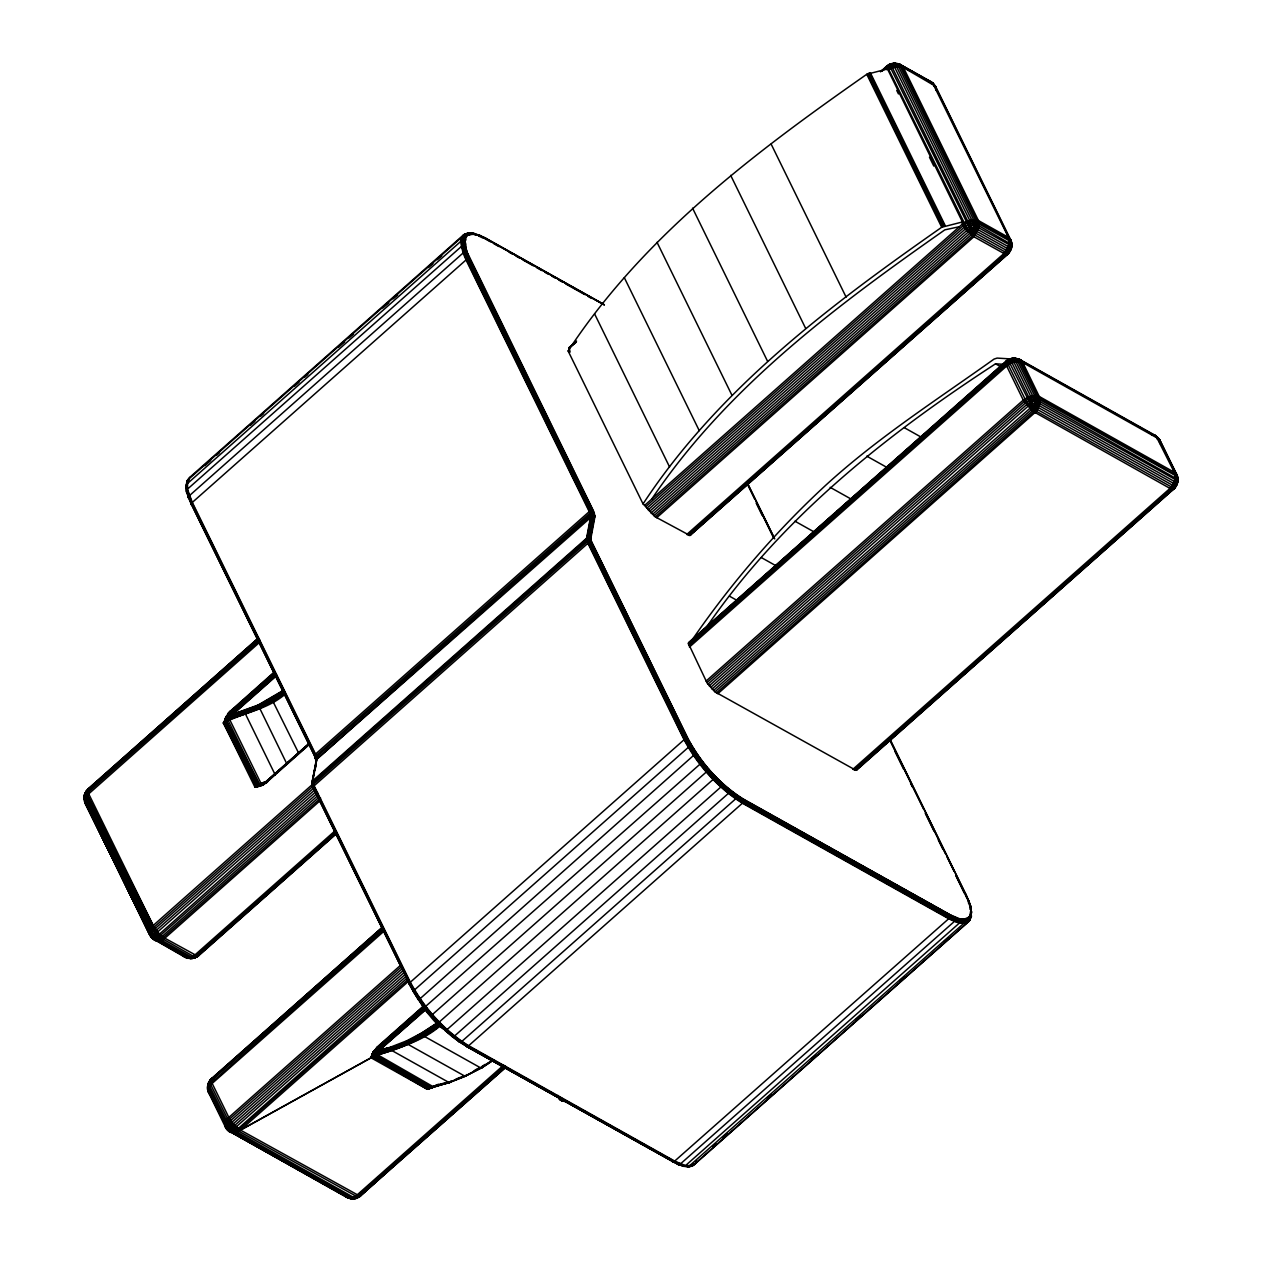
<?xml version="1.0" encoding="UTF-8"?>
<svg xmlns="http://www.w3.org/2000/svg" width="1262" height="1262" viewBox="0 0 1262 1262"><rect width="100%" height="100%" fill="white"/><g stroke="black" fill="none" stroke-linecap="round" stroke-linejoin="round"><path stroke-width="1.5" d="M438.86 1084.358L427.345 1089.327L371.075 1057.808L240.49 1130.105C235.899 1133.844 228.138 1133.244 225.598 1127.408L208.404 1092.182C206.369 1087.339 207.883 1081.061 212.316 1078.158L214.272 1078.521M591.91 542.455L587.871 543.338L314.128 785.816C312.913 791.195 312.613 785.627 311.935 782.424L316.872 759.172L592.509 515.937L594.907 516.836L590.884 538.353L591.373 541.224L688.121 738.854C701.12 763.084 720.081 784.617 743.539 799.161L949.844 914.682L959.877 918.878L963.868 919.351L969.248 916.969C970.73 914.95 971.992 899.285 970.005 909.35M315.973 760.891L316.052 761.869L314.743 755.149L188.448 496.518L463.864 252.305L467.192 252.353L593.361 510.684L594.907 516.836M970.51 914.193L971.377 916.48L970.478 918.215M465.473 246.453C466.956 242.935 463.817 238.944 460.662 241.499L186.918 483.993C185.64 486.501 186.082 497.622 187.454 489.151L461.182 246.674L465.473 246.453L467.192 252.353M186.555 487.511L187.707 480.017L461.435 237.54C464.022 235.347 467.76 238.376 464.968 241.547M591.01 540.104L586.735 540.404L313.008 782.882L312.171 785.374M315.8 758.604L316.099 760.797L316.699 756.979L590.442 514.502L594.717 514.218M685.787 1165.678C688.453 1168.407 693.169 1165.836 695.394 1163.627L969.137 921.134L970.052 919.383L969.248 916.969M312.424 785.138L312.834 780.705L586.578 538.211L588.991 537.486L590.884 538.353M312.171 784.727L312.802 781.683L586.53 539.189L590.853 539.142M312.219 781.478L313.497 786.542L409.708 982.924C423.354 1008.37 443.262 1030.959 467.855 1046.23L679.761 1164.511L954.324 921.497L955.176 917.316M186.65 490.35L189.111 498.695L188.448 496.518M266.661 782.393L260.019 784.664L259.436 786.305L254.687 786.841L262.543 785.295L266.613 782.03L254.798 786.825L223.469 723.094L228.848 712.415L273.996 672.236M968.538 903.276L968.348 900.342L970.809 908.167M591.373 541.224L587.177 541.792L313.449 784.27L312.503 786.242L313.291 787.567M593.361 510.684L589.307 511.567L315.579 754.045C313.733 756.601 315.106 761.443 316.257 755.591L589.985 513.113L594.181 512.546M256.012 786.242L265.809 781.793L262.938 783.686L262.543 785.295M435.832 1085.651L427.487 1089.28L433.639 1086.661L431.367 1086.882L374.246 1054.606L378.695 1048.706L424.521 1008.228M1010.326 247.825L1009.221 252.668L1007.076 254.514L1005.136 254.151L973.885 236.751L966.645 230.504L962.212 224.052L962.433 221.954L887.486 68.968L866.773 74.284C755.449 152.118 643.699 235.868 568.105 350.946L643.052 503.917L655.325 516.868L689.904 535.498L1007.739 254.261L1009.505 250.586M1169.969 491.707C1175.774 488.615 1180.033 481.879 1177.099 475.332L1159.888 440.107L1154.604 434.996L1159.005 438.719L1177.288 476.705C1178.945 481.137 1176.799 486.643 1173.171 489.356L855.983 770.341L714.939 691.813L706.925 682.616L688.358 643.383L834.166 513.744M692.097 746.157L688.263 747.419L414.52 989.913L413.447 991.616L418.605 999.993L693.453 755.528L697.034 753.856M970.793 910.423L970.857 914.587L967.307 919.146L960.13 919.32L955.366 917.726L743.681 799.572C720.018 784.885 700.883 763.147 687.758 738.696L590.979 541.019L590.474 538.038L594.512 516.505L593.787 512.34L469.732 258.899L466.814 252.132L464.574 241.231L465.315 237.43L467.287 234.89C488.82 233.202 457.286 232.665 470.426 233.691M971.125 910.785L971.109 915.029L967.544 919.619L960.287 919.793L955.492 918.2L743.76 800.013C719.892 785.201 700.584 763.273 687.348 738.601L590.553 540.877L590.017 537.77L594.055 516.237L593.361 512.198L469.322 258.82L464.621 245.98L464.116 240.995L464.858 237.161L466.845 234.59L470.016 233.391M971.093 917.427L971.393 911.196M268.175 781.415L259.167 783.939L254.798 786.825C260.745 787.803 260.729 782.203 267.008 782.535M320.532 800.282L164.849 938.202L158.16 934.416L151.787 926.892L87.393 795.028L86.479 791.179L88.797 788.513L85.958 791.274L84.743 794.839L150.73 931.388L156.914 936.341L164.849 938.202L197.172 955.918L198.702 955.713L336.765 833.409M188.338 496.928C191.84 500.383 190.341 508.775 192.313 502.418L466.041 259.94L470.095 259.057M311.809 784.98L153.191 925.503C142.369 932.444 156.898 947.652 164.849 938.202L159.059 933.517L153.191 925.503L87.393 795.028L259.025 642.847M343.075 1194.814L228.501 1130.673C223.421 1127.66 224.289 1120.561 228.832 1117.406L400.669 965.178M191.351 503.901L315.279 757.026L314.617 755.528M313.134 787.677L410.04 985.18L409.345 984.06L410.339 982.215L684.067 739.721L688.121 738.854M558.34 1096.015L560.785 1100.243L565.202 1099.928L561.243 1100.101L558.64 1098.05L560.091 1099.817M559.681 1099.328L559.397 1097.419M565.66 1101.032L562.805 1100.874L562.111 1098.476M936.12 90.343L935.521 86.289L931.53 81.935L898.986 63.826L891.098 63.841L881.775 71.319M1011.051 243.329L1010.452 239.259L1008.417 237.351L978.413 220.55L971.551 219.651L963.837 222.775L645.024 505.037M893.054 63.542L898.765 63.92L932.618 83.024L934.653 85.232L1011.209 241.862L1011.619 247.809L1008.638 253.362M966.029 896.525L965.698 894.269L969.121 902.078M1159.604 442.725L1159.746 441.29M1160.488 444.177L1159.888 440.107L1157.002 436.857L1018.103 358.929L1014.869 359.086C1004.221 358.282 1022.015 356.704 1022.819 362.604L1040.062 398.193L1040.109 403.856L1036.386 411.317L717.762 693.769M852.797 769.378L1169.984 488.394L1176.294 485.302L1177.288 482.92L1177.099 475.332L1159.021 439.05L1022.819 362.604L1017.898 361.531L1011.966 362.809L1006.619 366.09L689.431 647.075M1177.84 478.235L1177.209 481.169M895.184 63.195L900.216 64.362L903.466 67.58L978.413 220.55L979.044 227.823L973.885 236.751L966.708 227.759L888.89 69.804L892.628 67.785L898.544 66.507L903.466 67.58L935.521 86.289L1011.004 240.49C1013.544 245.916 1008.922 251.722 1003.889 253.552L686.702 534.536M1176.547 474.102C1180.017 479.686 1175.6 486.485 1169.984 488.394L1032.127 410.844L1023.277 400.086L1006.019 364.686L1005.704 361.61L1007.581 360.206L1005.704 361.61M207.599 1086.33L210.044 1080.256L212.726 1078.679L208.325 1083.474L207.646 1089.295L227.649 1129.316L225.977 1125.909M1011.761 243.377L1010.483 250.444L999.457 260.777M1175.443 487.258L1177.43 482.605M209.113 1083.159C206.353 1086.74 207.331 1092.782 210.991 1095.321M446.685 1029.997L439.555 1025.99L437.204 1022.804L422.013 1032.821L424.395 1036.386L480.664 1067.889L482.1 1067.147L464.81 1076.155L448.767 1082.386L436.494 1085.494L450.297 1082.102L450.66 1081.092M723.063 783.781L720.854 787.015L447.127 1029.508C443.987 1033.972 421.382 1008.086 425.767 1006.271L702.776 761.712M189.505 958.347L194.38 957.953L194.869 955.003L334.383 831.406M1009.994 360.506C1009.19 356.578 1007.36 362.273 1010.042 363.708L1034.935 412.784L1038.626 405.465L1038.642 397.577L1021.384 361.989L1017.961 359.244L1008.874 361.2L688.468 644.425M312.014 783.402L316.257 759.961L315.642 756.332L191.682 503.144L186.839 489.924M315.484 768.164L316.163 764.583M258.521 637.831L87.741 789.286L88.656 793.766L153.191 925.503M187.36 480.396L187.107 489.514L191.95 502.781L315.91 755.954L316.525 759.535L312.487 781.068L313.781 786.179L409.992 982.562C423.653 1008.054 443.609 1030.707 468.265 1046.009L674.586 1161.529L685.14 1165.93L959.278 923.153L959.877 918.878M187.707 480.017L187.454 489.151L192.313 502.418L316.257 755.591L316.872 759.172L312.834 780.705L314.128 785.816L410.339 982.215C424.016 1007.723 443.987 1030.391 468.659 1045.709L674.965 1161.229L685.55 1165.631L693.043 1165.457L969.484 920.771M198.702 955.713L199.175 953.362M266.534 782.203L259.451 784.507L257.101 786.652L264.105 784.396L265.651 781.856L254.798 786.825L260.855 783.245L268.017 781.099M382.039 927.475L211.259 1078.931L212.174 1083.411L228.832 1117.406L233.265 1123.858L240.49 1130.105L359.97 1196.187L506.03 1067.131M461.845 237.24L461.592 246.358L466.451 259.609L590.395 512.798L591.01 516.379L586.988 537.912L588.266 543.007L684.477 739.406C698.154 764.898 718.11 787.551 742.766 802.853L949.071 918.373C951.942 920.944 970.399 927.87 967.007 918.704M360.632 1195.934L389.106 1169.89M568.105 350.946L570.093 352.051L569.162 347.571L576.135 341.576M691.008 532.895L690.551 535.246M887.423 65.813L888.858 65.419L886.35 66.602L886.665 69.662L895.862 65.34L902.614 66.223M1007.076 254.514L1008.196 251.911M1011.509 359.307L1013.354 358.156L1019.57 359.386L1155.897 435.769L1175.096 473.802L1174.591 481.469L1169.984 488.394L1173.834 489.12L1174.291 486.753M88.419 790.375C83.576 792.315 83.118 798.704 85.011 802.932L151.708 937.918L187.817 958.331L191.508 958.189L194.869 955.003L197.251 956.596L199.128 955.176M85.611 793.057L87.646 789.807L84.712 794.397L85.011 802.932L124.339 881.57M971.109 913.877L971.566 911.637M470.773 234.069C468.391 236.988 465.946 232.681 463.501 234.89L189.757 477.367L186.792 481.768M225.062 1126.177C227.223 1132.44 235.395 1133.197 240.49 1130.105L371.154 1057.698L372.968 1052.603C371.485 1054.701 369.876 1060.396 373.41 1055.789C397.136 1050.252 419.915 1040.645 439.555 1025.99M259.893 640.134L88.04 792.362L84.428 798.01L85.011 802.427L84.917 798.941L87.393 795.028M261.187 784.27L260.019 784.664C268.569 781.43 261.029 785.485 259.167 783.939L227.949 720.176C227.05 717.321 231.64 716.548 232.965 713.835L276.567 675.202M210.77 1079.31L209.886 1080.95L210.786 1084.815L228.296 1120.325L233.801 1126.319L240.49 1130.105L407.926 981.789M1174.717 488.205L1176.657 484.04M209.24 1084.042L207.836 1087.323L207.662 1086.14M439.854 1026.18C420.104 1043.138 394.359 1048.548 371.154 1057.698L373.11 1055.537L430.279 1087.607L427.487 1089.28L436.463 1085.667M209.208 1082.212L212.331 1079.184M424.868 1005.846L377.59 1047.697L371.154 1057.698L377.243 1047.444L423.054 1006.871M426.319 1007.344L375.382 1051.94L371.154 1057.698C372.4 1055.663 373.158 1048.123 376.47 1050.41C397.136 1050.962 420.167 1035.25 437.756 1023.971M430.547 1087.686L432.219 1087.055L427.487 1089.28L431.951 1087.071L428.97 1088.475L371.927 1056.736L425.42 1009.442M371.943 1054.511L376.896 1047.255L422.707 1006.666M1177.178 484.04L1177.146 478.172M84.917 793.372L83.986 798.594L85.564 801.591M84.964 796.259L84.712 801.733L149.405 934.259L155.242 940.616M284.676 694.589C266.992 709.623 243.361 712.762 223.516 722.952L229.085 712.699L274.201 672.63M696.324 1161.008L694.983 1163.927L692.191 1165.978M971.283 915.502L969.989 918.357L964.452 920.787L955.539 918.704L950.065 916.007L743.76 800.487C719.703 785.548 700.236 763.447 686.891 738.585L590.08 540.799L589.512 537.58L593.55 516.048L592.872 512.12L468.865 258.789L464.116 245.853L463.611 240.821L464.369 236.956L466.372 234.369L469.574 233.155M971.377 915.991L967.749 920.661L964.499 921.323L955.508 919.209L950.002 916.496L743.697 800.991C719.45 785.942 699.842 763.684 686.402 738.617L589.575 540.799L588.991 537.486L593.03 515.953L591.641 510.463L465.378 251.895L463.091 240.726L463.848 236.83L465.867 234.227L469.085 233.013M969.137 921.134L971.377 916.48L970.652 906.447M425.247 1006.177L378.49 1047.602C377.086 1048.265 368.141 1057.177 373.41 1055.789L373.426 1054.653C396.789 1049.164 419.236 1039.525 438.608 1025.123M371.785 1056.089L377.243 1047.444L378.852 1047.965L424.158 1007.833M372.101 1056.089L378.852 1047.965L372.684 1052.587L373.773 1051.246L376.234 1052.618C398.697 1048.138 419.473 1037.616 438.024 1024.381M276.204 674.933L231.056 714.544L223.516 722.952L229.353 713.014L274.469 673.025M890.988 65.419L891.493 64.346L888.969 64.536L973.885 236.751L656.697 517.736M127.509 887.943L152.86 938.754L185.246 957.416L189.963 957.716L194.869 955.003L195.263 957.826L189.963 957.716L159.943 940.916L158.555 938.66L159.28 936.404L317.693 795.738M888.969 64.536L893.512 63.226L896.604 66.681L971.551 219.651L973.807 227.128L973.885 236.751L977.955 227.349L976.977 219.935L902.03 66.965L898.986 63.826L893.969 63.589M503.648 1065.112L356.783 1195.224C359.197 1200.714 349.779 1198.742 347.176 1197.638L228.501 1130.673M1009.647 360.632L1009.553 358.976L1012.85 358.25L1015.216 360.348L1032.616 395.7L1034.856 403.162L1034.935 412.784L1025.706 400.37L1008.243 364.828L1007.155 360.269M284.471 694.21L259.735 708.534L226.166 720.665C221.67 719.75 229.589 713.503 231.498 712.478L275.1 673.845M283.95 693.359L259.309 707.619L227.397 719.024L223.516 722.952L229.668 713.33L274.769 673.451M715.996 776.903L437.914 1023.23L445.47 1030.518M208.072 1084.91L211.211 1080.761L383.049 928.532M1010.562 249.198L1011.335 247.762M1177.288 483.961L1173.865 488.662L1169.984 488.394C1174.67 485.129 1178.124 478.677 1175.679 473.045L1039.462 396.599L1034.556 395.527L1028.625 396.804L1023.277 400.086L706.089 681.07M309.237 744.123L265.635 782.755L254.798 786.825L265.556 781.983L309.253 743.223M197.645 954.545L197.661 956.533L194.648 957.243M888.89 69.804L887.596 65.624L889.126 64.63M371.943 1056.089L379.215 1048.343M346.198 1196.376L344.778 1195.777L350.221 1198.174L356.783 1195.224L359.575 1196.755L361.2 1194.609M224.652 720.208L227.901 715.522L275.463 674.239M230.394 710.869L229.085 712.699L231.403 714.797L232.965 713.835L228.974 716.169L223.516 722.952L228.769 714.86L227.617 714.008L230.867 711.658L233.312 714.04L258.126 705.016L283.698 690.109M275.842 674.602L224.904 720.287L231.861 712.872M84.869 793.514L257.953 639.156M85.611 793.877L84.428 798.01L149.847 929.905M257.811 785.358L256.028 785.769L224.841 722.006L225.425 720.444L224.462 721.848L257.858 785.453L264.168 783.008L254.798 786.825L266.03 781.793M223.516 722.952L226.892 717.936L233.312 714.04L276.914 675.422M224.778 720.239L228.248 715.743L232.602 713.551M284.234 693.784L259.515 708.092L225.488 720.586L229.337 716.39L230.536 716.422L225.299 720.397M225.567 720.492L227.428 718.188L230.63 716.879M430.279 1087.607L427.345 1089.327L372.053 1056.641L427.092 1008.543M436.037 1085.699L429.601 1088.554L438.072 1084.484L436.147 1085.667L450.297 1082.102L448.767 1082.386L392.514 1050.883L390.857 1048.438L390.668 1047.066L406.427 1040.945L422.013 1032.821M643.052 503.917C718.63 388.854 830.396 305.089 941.72 227.255L962.433 221.954M692.806 638.966C731.471 582.902 776.083 531.034 826.153 484.86C877.926 437.567 937.13 399.66 994.062 359.071L997.122 358.092L1010.767 358.929M651.791 499.042C726.723 387.387 836.122 306.035 944.828 229.858L959.136 226.766M705.284 628.981C780.153 519.092 885.041 435.642 995.529 363.819L1003.101 364.276M438.924 1025.454C419.473 1039.699 397.199 1049.826 373.631 1054.843L373.11 1055.537C396.82 1050 419.615 1040.409 439.239 1025.754M373.11 1052.603L378.49 1047.602M189.757 477.367L187.091 480.806L186.035 485.696L186.808 492.085M186.902 481.279L188.937 478.645M186.792 482.273L188.811 479.67M186.871 482.778L188.874 480.191M463.895 234.59L461.435 237.54L460.662 241.499L462.996 252.873L466.041 259.94L589.985 513.113L590.6 516.679L586.578 538.211L587.177 541.792L684.067 739.721C697.76 765.229 717.715 787.898 742.403 803.216L948.708 918.736L959.278 923.153L967.134 922.601M464.353 234.369L462.302 237.004L461.529 240.963L463.864 252.305L466.893 259.341L590.853 512.53L591.484 516.158L587.445 537.675L588.045 541.209L684.935 739.122C698.564 764.567 718.472 787.157 743.081 802.427L949.387 917.947L959.925 922.348L964.105 922.837L969.752 920.345M464.842 234.227L462.807 236.862L462.034 240.805L464.353 252.1L467.382 259.12L591.342 512.325L591.973 516L587.95 537.533L588.534 541.004L685.408 738.901C699.006 764.236 718.835 786.762 743.35 801.969L949.655 917.49L960.161 921.875L964.31 922.364L969.942 919.872M465.362 234.18L463.328 236.799L462.555 240.726L464.873 251.958L467.871 258.947L591.862 512.183L592.509 515.937L588.471 537.454L589.054 540.862L685.913 738.727C699.432 763.936 719.166 786.336 743.555 801.48L949.86 917.001L960.303 921.355L964.452 921.844L970.052 919.383M465.71 237.777L467.666 235.268M855.983 770.341L857.056 769.568M230 713.645L228.943 714.986L232.224 713.235M210.044 1080.256L208.214 1083.553L208.829 1087.828L226.371 1123.29L232.555 1128.26L240.49 1130.105L235.6 1132.819L229.589 1131.746M1010.846 359.37L1012.85 358.25M86.652 790.422L85.564 792.331L86.337 796.354L150.667 928.39L157.434 935.363L164.849 938.202L157.545 940.616L154.232 939.874L152.828 936.719L156.267 930.315L314.901 789.791M372.227 1054.496L378.695 1048.706C398.224 1050.158 420.435 1033.468 437.346 1023.182M225.157 720.35L229.337 716.39L244.844 712.367L258.852 706.657L283.351 692.491M376.234 1052.618L426.619 1007.754M312.519 785.832L409.377 983.697C412.564 986.395 428.212 1021.447 432.503 1014.443L709.165 769.457M210.186 1080.004L212.316 1078.158M1173.834 489.12L1175.301 487.511M204.807 465.694L210.691 460.488M216.575 455.267L219.525 452.664M250.428 425.278L254.845 421.366M260.729 416.16L263.679 413.542M294.582 386.172L298.999 382.26M304.883 377.038L307.833 374.435M338.737 347.066L344.621 341.844M349.038 337.932L353.455 334.02M382.875 307.944L388.775 302.738M393.176 298.826L397.593 294.914M428.512 267.528L432.913 263.616M437.33 259.704L441.747 255.792M569.162 347.571L576.545 341.04M880.45 71.824L886.76 66.066M881.523 71.051L885.94 67.123M569.02 348.375L576.387 341.828M575.535 342.917L570.235 346.798M87.741 789.286L258.111 638.367M258.063 640.197L87.677 791.116L84.223 796.117L84.712 800.439L149.216 932.902C152.166 938.265 159.296 939.701 164.849 938.202L158.933 939.953L153.475 938.975L151.519 936.893L151.929 932.807L155.068 928.658L313.686 788.135M309.143 743.807L265.541 782.44L257.401 785.705L264.01 783.434L309.111 743.555M309.379 744.485L265.777 783.103L260.335 786.084M314.112 785.216L152.655 928.422L150.73 931.388L150.304 935.678L154.721 938.66L160.747 939.243L164.849 938.202L154.69 936.483L149.358 931.435L84.712 800.439M316.241 791.432L157.624 931.94C154.863 933.959 153.002 939.023 156.709 941.058M317.677 792.993L156.914 936.341L156.63 939.149L158.286 941.152L188.306 957.953L190.672 958.016L194.869 955.003L196.509 957.243L196.304 956.454M645.86 506.567L964.657 224.336L972.245 221.26L977.593 221.544L1009.001 238.944C1013.575 241.862 1012.14 248.709 1009.363 252.416L1003.889 253.552L1009.064 244.623L1008.417 237.351L932.618 83.024L900.169 64.567L893.196 64.693L886.303 68.432M319.191 797.032L161.173 937.24L161.631 940.316L191.635 957.117L194.663 957.274M646.901 508.192L965.619 226.008L972.86 223.074L977.955 223.342L1009.316 240.726L1011.745 243.676M320.643 798.12L163.492 937.335L162.924 939.07L193.291 956.202L195.815 955.823L335.629 832.005M648.116 509.848L966.708 227.759L973.381 225.062L978.082 225.299L1011.099 244.276L1011.745 246.532L1010.294 249.513L1003.889 253.552L1007.786 253.82L1009.001 251.548L1008.259 248.993L976.946 231.451L970.383 232.871L652.391 514.486M649.457 511.473L967.891 229.526L973.807 227.128L977.955 227.349L1009.064 244.623L1011.036 247.021L1011.083 249.198L1007.518 252.447L1003.889 253.552C1008.575 250.27 1012.029 243.834 1009.584 238.202M650.892 513.035L969.121 231.246L974.09 229.242L977.577 229.416L1009.253 247.163L1009.884 251.422L1003.889 253.552C1008.811 250.98 1012.944 244.828 1010.452 239.259M653.874 515.779L971.614 234.369L976.599 233.612L1007.013 250.696L1007.518 252.447L1006.208 254.482L689.02 535.451M655.325 516.868L972.797 235.678L975.321 235.284L1005.546 252.226L1005.136 254.151L687.948 535.135M263.79 896.115L266.739 893.512M307.865 857.072L310.799 854.469M336.702 832.321L196.62 956.359M211.022 943.976L197.866 955.492L192.912 957.826L192.266 957.085M218.373 937.477L222.775 933.564M227.176 929.668L258.032 902.346M262.433 898.449L266.834 894.537M271.251 890.641L278.587 884.126M281.521 881.523L310.894 855.51M316.778 850.304L322.646 845.098M325.58 842.495L334.398 834.687M336.118 833.661L197.251 956.596M738.223 491.06L741.173 488.457M816.419 421.808L819.369 419.189M860.668 382.591L863.618 379.988M904.933 343.39L907.883 340.772M947.715 305.483L950.665 302.88M691.119 533.921L697.018 528.699M702.918 523.462L708.818 518.24M711.768 515.622L735.383 494.72M738.333 492.101L741.283 489.482M747.183 484.261L753.083 479.039M756.033 476.421L776.682 458.122M781.115 454.194L785.532 450.282M789.965 446.354L819.464 420.23M825.364 414.993L829.797 411.081M834.229 407.153L863.729 381.014M868.146 377.101L874.061 371.864M877.011 369.261L907.993 341.813M912.41 337.885L918.31 332.663M921.26 330.045L943.392 310.452M947.825 306.524L952.242 302.596M956.675 298.684L962.575 293.462M965.525 290.844L984.707 273.854M990.607 268.617L996.507 263.395M689.904 535.498L1008.149 253.741M688.516 642.595L1006.114 361.09M837.116 511.126L1007.644 360.869M688.358 643.383L1008.322 359.56M693.406 639.235L697.839 635.322M715.538 619.642L733.238 603.946M737.671 600.034L742.103 596.106M756.853 583.044L776.035 566.054M781.935 560.833L784.885 558.214M798.152 546.446L811.434 534.694M814.384 532.075L820.284 526.853M826.184 521.616L829.134 519.013M839.467 509.864L855.699 495.477M858.649 492.874L864.549 487.637M870.449 482.415L873.399 479.797M880.766 473.266L898.481 457.585M902.898 453.657L907.331 449.745M922.08 436.668L933.88 426.225M936.83 423.606L942.73 418.369M947.163 414.457L951.58 410.529M964.862 398.776L978.145 387.008M981.095 384.389L985.512 380.477M991.411 375.256L994.361 372.637M688.831 645.655L1006.019 364.686L1015.216 360.348L1021.952 361.232M211.259 1078.931L383.096 926.702M382.938 927.507L209.886 1080.95L208.829 1083.474L209.65 1086.298L227.192 1121.792L233.076 1127.282L240.49 1130.105L232.271 1131.052L225.945 1127.581L226.371 1123.29L229.668 1118.952L401.505 966.724M229.353 1063.882L249.923 1045.662M254.325 1041.765L258.726 1037.869M264.61 1032.663L267.544 1030.06M277.829 1020.942L293.983 1006.634M298.384 1002.738L302.785 998.826M308.669 993.62L313.071 989.723M324.823 979.312L339.51 966.298M342.444 963.695L348.328 958.489M352.729 954.593L357.13 950.696M371.817 937.682L382.102 928.564M383.411 929.778L209.082 1084.847L208.34 1089.343L225.898 1124.789L232.24 1129.238L240.49 1130.105C234.937 1131.62 227.807 1130.184 224.857 1124.805M384.011 931.182L212.174 1083.411L208.829 1087.828L208.94 1093.413M706.925 682.616L1024.113 401.631L1029.382 398.398L1035.219 397.136L1040.062 398.193L1177.115 475.664L1175.9 482.683L1169.984 488.394L1174.433 487.921L1174.354 483.835L1038.736 407.8L1033.31 407.91L713.456 690.535M707.966 684.225L1025.154 403.256L1030.186 400.164L1035.755 398.966L1040.361 399.959L1175.411 475.569L1177.84 478.519M709.181 685.881L1026.369 404.897L1030.991 402.057L1036.134 400.953L1040.393 401.868L1177.194 479.134L1177.84 481.39L1176.389 484.356L1169.984 488.394L1175.979 486.28L1175.348 482.005L1039.557 405.859L1032.584 405.985L711.957 689.084M710.522 687.522L1027.71 406.538L1031.811 404.014L1036.339 403.035L1040.109 403.856L1175.143 479.465L1177.13 481.863M402.546 968.348L230.709 1120.577C226.655 1123.354 225.125 1130.642 230.883 1132.535M714.939 691.813L1033.957 409.708L1037.664 409.645L1173.092 485.539L1173.597 487.29L1172.288 489.325L855.115 770.309M403.761 969.989L231.924 1122.218L228.596 1127.36L229.873 1131.793M716.39 692.917L1034.509 411.365L1036.386 411.317L1171.625 487.085L1171.215 488.993L854.027 769.978M405.102 971.63L233.265 1123.858C230.504 1125.878 228.643 1130.926 232.35 1132.976L348.627 1198.08L353.376 1198.868L356.783 1195.224C360.427 1197.796 355.49 1199.058 356.783 1195.224L351.136 1198.569L345.867 1196.865M405.07 974.501L234.7 1125.42L232.24 1129.238L233.943 1133.071L350.221 1198.174L353.423 1198.411L356.783 1195.224L355.3 1198.379L352.398 1198.9M406.553 975.952L236.183 1126.871L234.275 1129.837L235.6 1132.819L351.877 1197.938L357.288 1197.827M406.585 978.539L236.373 1130.184L237.272 1132.235L353.549 1197.338L357.256 1197.275M408.036 979.627L239.133 1129.253L238.723 1131.178L356.736 1196.502L504.895 1065.712M440.406 1123.322L443.341 1120.719M504.5 1067.336L357.919 1196.96M394.974 1164.684L399.376 1160.788M403.793 1156.875L437.567 1126.95M440.501 1124.347L443.435 1121.744M449.319 1116.539L455.188 1111.333M458.122 1108.73L487.511 1082.717M493.379 1077.511L499.247 1072.306M502.197 1069.703L505.131 1067.1M506.441 1066.595L359.165 1196.818M951.516 684.099L954.466 681.48M1029.713 614.831L1032.663 612.212M1073.978 575.63L1076.928 573.011M857.213 768.763L866.063 760.923M871.963 755.701L877.863 750.464M880.813 747.861L910.312 721.722M916.228 716.5L922.128 711.263M925.078 708.645L947.194 689.052M951.627 685.124L956.06 681.212M960.477 677.284L988.509 652.454M994.409 647.232L1000.309 641.995M1003.258 639.392L1032.773 613.253M1038.673 608.016L1044.573 602.794M1047.523 600.176L1077.022 574.036M1081.455 570.124L1112.437 542.676M1116.854 538.764L1121.287 534.836M1125.704 530.923L1155.219 504.784M1161.119 499.547L1165.536 495.635M856.646 770.088L1174.244 488.583M712.92 1146.353L715.87 1143.751M723.221 1137.236L727.638 1133.323M767.375 1098.129L771.792 1094.217M811.529 1059.007L815.946 1055.095M855.683 1019.901L860.1 1015.989M899.838 980.795L904.239 976.883M943.976 941.673L948.393 937.761M229.574 716.69L230.457 715.98M265.541 782.44L262.528 784.932L257.164 786.368M265.556 781.983L260.587 784.948M437.535 1023.577C419.883 1035.928 400.464 1046.64 379.105 1050.694L390.684 1047.523L379.815 1050.252L377.243 1047.444L373.773 1051.246M86.826 792.489L88.324 791.274M264.026 784.049L265.635 782.755M891.098 63.841L892.549 63.952L894.616 67.107L969.563 220.093L973.885 236.751L976.678 227.065L975.321 219.588L900.374 66.602L897.55 63.526L890.136 64.725M372.527 1054.511L374.861 1053.186L433.055 1086.629M886.35 66.602L888.227 65.182M359.575 1196.755L361.042 1195.398M686.118 1166.072L690.693 1166.088L695.394 1163.627M690.693 1166.088L693.516 1164.337M694.037 1164.29L691.197 1166.151M229.637 719.498C227.98 716.422 233.659 717.794 229.637 719.498L261.281 784.002M472.004 233.312L480.065 235.789L471.168 233.817M87.236 790.485L84.396 794.697L84.98 799.098L149.358 931.435M688.405 1166.766L963.474 923.642L964.452 921.844L963.868 919.351M227.397 719.024C231.94 716.295 223.2 713.961 231.167 712.068M230.836 717.652L229.29 718.756L245.38 713.835L275.242 774.884M265.509 782.188L262.733 783.97M224.683 721.675L225.961 720.287M86.826 791.842L88.324 790.832M373.552 1052.682L380.114 1049.574M438.308 1024.76C419.426 1038.326 398.145 1048.785 375.271 1053.439L379.862 1049.179M482.021 1066.422L485.065 1064.418M480.664 1067.889L493.032 1059.733M480.948 1068.015L493.316 1059.859M481.216 1068.094L493.568 1059.938M481.453 1068.094L492.716 1060.616M283.982 690.377L258.284 705.363L232.208 714.734C250.412 710.632 267.402 702.256 282.72 691.702M283.035 692.081L258.647 706.199L229.684 716.595L228.769 714.86M285.244 691.891C268.238 703.88 249.087 712.762 228.801 717.431L230.567 716.627M372.053 1056.641L373.41 1055.789M1012.124 359.339L1015.736 358.187L1018.923 360.285L1036.386 395.621L1037.743 403.114L1034.935 412.784L1029.382 398.398L1011.966 362.809L1010.184 359.56L1008.512 360.348M565.013 1100.622L560.643 1100.227L557.93 1095.463M262.543 784.617L257.29 785.958L263.995 783.718M887.596 65.624L890.451 64.078M1006.95 360.648L1008.48 359.638M196.336 957.148L197.882 956.154M435.879 1085.525L428.764 1088.57L373.71 1055.978M358.25 1197.37L359.796 1196.376M210.407 1081.124L211.89 1080.225M433.355 1086.677L449.887 1082.48L434.349 1086.251L435.311 1085.983L427.487 1089.28M263.316 783.513L266.298 781.888M892.092 63.621L895.957 63.431L898.544 66.507L973.491 219.478L975.337 229.132L973.885 236.751L967.56 220.771L890.83 64.551M438.072 1084.484L434.223 1087.039M475.096 1070.034L478.566 1068.236M473.408 1071.328L482.084 1066.816M406.427 1040.945L408.541 1044.652L465.094 1076.281L482.052 1067.447M465.094 1076.281L481.974 1067.699M681.795 1165.22L685.14 1165.93M229.447 715.333L231.056 714.544M431.73 1087.986L434.38 1086.282L429.601 1088.459L450.297 1082.102L434.459 1086.724M1008.322 359.796L1009.805 359.102M195.026 957.7L196.493 957.006M358.234 1196.676L355.9 1198.474L351.42 1198.569M358.424 1197.464L356.941 1197.922M260.713 784.727L264.988 782.882M434.128 1086.377L431.683 1087.639M436.147 1085.667L438.151 1084.736M231.498 712.478C229.716 712.998 223.169 717.242 227.428 718.188M264.736 782.819L266.613 782.03M190.483 958.678L192.423 958.252L194.869 955.003L193.386 958.158L191.966 958.552L194.38 957.953M429.601 1088.365L436.242 1085.415L431.699 1087.797M434.112 1086.361L433.639 1086.661M455.929 1079.057L464.7 1075.634M449.067 1082.512L466.356 1075.65L466.451 1074.561M449.351 1082.575L466.23 1075.918L465.378 1076.344M463.501 234.89L468.596 232.949M477.367 234.921L485.129 237.84L603.741 304.268M949.844 914.682L948.708 918.736L673.75 1161.908L465.662 1045.851L468.659 1045.709L742.403 803.216L743.539 799.161M561.953 1098.965C556.905 1100.085 571.686 1103.777 560.375 1099.312L559.129 1098.618M890.089 64.173L891.982 63.557M1009.442 359.197L1011.319 358.582L1013.244 360.774L1030.612 396.126L1034.935 412.784L1036.339 403.035L1034.556 395.527L1017.125 360.191L1015.311 358.455L1009.474 359.749M195.373 957.606L192.912 957.826M232.208 714.734L244.386 710.616L245.38 713.835M244.56 711.405L230.489 716.106L244.56 711.405L231.403 714.797M228.611 715.948L229.794 715.554M679.319 1164.652L671.763 1161.024L679.761 1164.511M373.126 1054.59L374.246 1054.606M378.111 1047.271L377.243 1047.444M390.668 1047.066L377.401 1051.293M390.747 1047.981L377.937 1051.435L390.857 1048.438L376.928 1052.129L390.999 1048.896L375.271 1053.439L391.409 1049.732M262.417 783.86L263.442 783.592M441.7 1083.806L448.799 1081.944M432.756 1086.503L450.108 1082.323M437.756 1084.926L443.199 1083.585M1014.143 358.787L1018.324 358.85M467.019 1046.45L458.958 1041.434L461.829 1041.418L735.572 798.925L737.04 795.092M692.633 1165.757L687.916 1166.814L683.326 1166.277M257.211 786.226L260.366 785.769M466.262 1046.308L673.75 1161.908M88.166 789.144L89.239 788.987M459.92 1042.207L452.08 1036.244L454.588 1035.96L728.316 793.467L730.146 789.902M563.467 1100.117L560.091 1099.675M563.862 1100.638L561.306 1100.511M563.893 1101.237L565.013 1101.174L558.372 1097.435M226.529 719.514L227.602 719.435M562.994 1099.975L564.477 1100.464M894.017 63.132L894.995 63.1M1013.354 358.156L1014.332 358.124M190.294 958.584L185.246 957.416L182.012 954.198M352.208 1198.805L349.842 1198.474M468.107 232.997L479.087 234.921M467.618 233.123L474.275 233.565M467.177 233.344L474.638 233.88M183.952 956.643L188.574 957.653M191.461 958.647L186.855 957.558M563.798 1101.19L560.643 1100.227M564.382 1101.221L561.606 1100.164M1153.137 434.554L1151.559 434.443L1152.316 434.996M374.451 1054.133L375.682 1054.212M373.631 1054.843L374.514 1054.922M927.933 81.162L932.634 82.74L936.057 87.52M682.111 1165.599L689.336 1166.419M682.474 1165.899L688.878 1166.64M1014.538 358.219L1016.525 358.834M182.864 955.555L185.908 956.517M347.224 1197.433L348.769 1197.78L347.823 1196.739M187.817 958.331L184.268 956.154M888.306 65.861L889.379 66.176M472.461 233.17L479.797 235.426M471.562 233.533L476.941 235.142M1018.103 358.929L1020.863 360.159M684.714 1166.151L677.095 1163.643L678.041 1164.526M677.347 1164.006L684.241 1166.277M677.678 1164.305L683.783 1166.325M561.905 1099.439L560.076 1098.666L560.785 1100.243M932.476 83.876L928.769 80.721L933.438 83.734L936.262 88.892M478.677 234.779L485.949 238.644L477.809 234.779M478.251 234.732L485.728 238.297M478.487 235.899L483.125 238.139M671.968 1161.355L678.877 1164.7M897.172 63.826L903.844 67.549M907.173 69.426L910.517 71.287M1018.229 359.796L1021.652 361.705M995.529 363.819L1000.656 366.69M904.491 427.786L921.576 437.362M484.371 237.698L604.372 304.899M483.961 237.761L604.23 304.868M483.535 237.919L490.397 241.752M493.821 243.676L498.963 246.547M509.249 252.305L512.688 254.23M516.111 256.154L519.534 258.063M522.973 259.988L533.258 265.746M536.681 267.67L541.824 270.541M545.247 272.466L548.686 274.39M552.109 276.315L555.532 278.224M558.971 280.148L562.395 282.073M565.818 283.982L584.685 294.551M588.108 296.46L591.531 298.384M866.757 456.134L887.265 467.618M830.175 487.337L850.683 498.821M794.965 521.206L813.769 531.744M761.317 557.552L776.698 566.165M729.452 596.153L736.282 599.986M465.662 1045.851L673.34 1161.971M85.453 803.752L150.825 936.546L155.336 939.259M229.353 1130.263L234.48 1133.134M287.499 1162.823L290.907 1164.731M375.098 1055.379L429.995 1087.481M467.445 1046.387C442.93 1031.164 423.085 1008.653 409.503 983.319L312.203 784.065M459.116 1041.734L466.625 1046.419M1158.532 439.996L1157.822 437.551L1154.036 435.201L1160.441 441.337M86.873 804.083L85.832 803.342L86.4 804.919M561.29 1100.606L558.735 1098.161M209.05 1089.295L208.309 1088.396L208.388 1091.851L210.391 1093.728M594.954 515.653L590.648 515.701L316.021 759.866L315.311 757.563M563.42 1101.079L562.126 1099.533M460.283 1042.207L445.738 1030.439L424.631 1007.47M452.159 1036.496L459.605 1042.128M452.79 1036.843L445.107 1030.455M445.013 1030.313L452.537 1036.812M934.148 86.163L935.363 87.457M409.393 984.407L414.015 992.5L409.345 984.06M431.099 1015.705L438.166 1023.403M208.987 1091.157L207.662 1088.996M418.542 999.804L424.442 1007.865M271.33 698.138L298.684 753.177M413.447 991.616L418.747 1000.119M256.028 785.769L223.469 723.094L226.166 720.665L259.167 783.939M86.337 796.354L151.787 926.892M85.532 797.726L150.667 928.39M896.746 90.422L898.465 93.94M929.479 157.229L933.785 166.032M870.307 72.691L945.254 225.661M869.376 72.944L944.323 225.914M868.461 73.291L943.408 226.277M867.593 73.748L942.54 226.718M866.773 74.284L941.72 227.255M771.161 144.136L846.108 297.106M730.682 175.355L805.629 328.341M692.57 208.167L767.501 361.137M657.045 242.336L731.976 395.306M889.931 739.043L966.392 895.389M890.089 740.068L966.361 895.768M889.962 740.447L923.768 809.447M925.503 812.98L945.427 853.68M947.163 857.213L954.104 871.379M955.839 874.913L969.011 902.488M894.963 751.442L903.624 769.142M910.565 783.292L912.284 786.825M925.298 813.375L933.959 831.059M938.297 839.908L942.635 848.758M955.634 875.292L964.294 892.991M747.625 483.456L774.742 538.921M747.325 483.251L774.048 537.801M747.861 485.129L754.755 499.2M756.49 502.718L773.669 538.022M756.222 503.175L762.264 515.495M624.327 277.672L699.258 430.642M594.623 313.954L669.554 466.924M191.319 504.279L314.995 756.821M286.805 763.81L258.126 705.016M107.254 846.061L115.867 863.634M133.93 900.516L135.649 904.034M142.527 918.073L151.992 937.398M150.825 936.546L84.712 801.165L149.957 935.489M211.827 1097.009L216.812 1107.216M226.34 721.028L257.543 784.775M558.009 1095.542L559.665 1098.997M930.331 82.172L930.741 83.118M208.356 1085.651L208.782 1086.598M314.585 755.906L315.784 758.62M313.544 788.592L311.998 782.897M965.982 894.49L969.137 901.667M188.322 497.338L191.714 505.179M209.24 1092.892L209.823 1094.469M315.326 757.153L316.305 760.229M312.093 784.507L312.976 787.299M968.916 900.926L970.904 907.283M968.664 900.611L970.904 907.725M968.822 902.898L970.62 908.593M186.555 490.792L188.795 498.411M186.539 491.249L188.559 498.096M312.771 785.485L312.929 786.447M970.399 906.084L971.566 913.025M1156.844 437.709L1157.017 438.892M186.303 484.766L187.06 492.464"/></g></svg>
